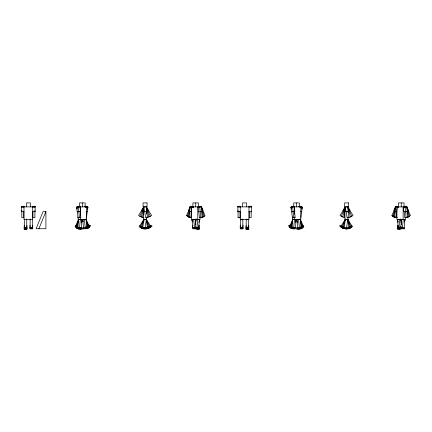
<?xml version="1.0" encoding="UTF-8"?>
<svg xmlns="http://www.w3.org/2000/svg" width="432" height="432" viewBox="0 0 432 432"><rect width="100%" height="100%" fill="white"/><g stroke="black" fill="none" stroke-linecap="round" stroke-linejoin="round"><path stroke-width="0.65" d="M77.458 228.447L77.576 227.264L82.042 227.767L82.285 228.215L82.204 228.998L77.458 228.447L79.423 228.447M79.526 227.626L80.303 219.758L81.988 219.758L81.211 227.626L79.526 227.626L77.857 227.297L78.635 219.429L80.303 219.758M80.239 228.998L80.077 227.767M86.551 217.642L87.14 211.745M86.179 207.214L85.099 206.777L87.89 207.052L87.421 211.772L86.206 211.745M191.398 211.772L189.729 211.437L190.193 206.717L193.547 207.052L190.193 206.717M191.749 217.642L189.421 217.366L190.004 211.464L191.408 211.464M189.421 217.366L190.825 217.366L191.705 208.489M194.913 228.447L195.032 227.264L196.997 227.264L199.503 227.767L199.66 228.998L194.913 228.447L199.66 228.998M196.879 228.447L197.78 219.429L199.449 219.758L198.666 227.626M293.711 227.626L295.396 227.626L296.179 219.758L292.826 219.429L292.043 227.297L293.166 227.297M293.177 227.156L291.211 227.156L290.812 228.28L293.593 228.836L294.494 219.758L296.179 219.758M300.883 217.642L301.471 211.745M300.51 207.214L299.43 206.777L302.216 207.052L301.752 211.772L300.532 211.745M397.094 217.642L394.767 217.366L395.356 211.464L396.743 211.745L395.075 211.437L395.545 206.717L398.342 206.939M394.767 217.366L396.171 217.366L397.229 206.717M399.568 228.28L399.962 227.156L401.933 227.156L404.433 227.653L404.314 228.836L399.568 228.28L404.314 228.836M401.533 228.28L401.933 227.156M403.267 219.429L402.484 227.297L400.799 227.297L401.582 219.429L403.267 219.429L404.935 219.758L404.152 227.626M143.235 211.437L143.651 208.489M143.435 211.464L142.603 217.366L143.915 217.55M142.798 227.297L143.899 219.429L146.259 219.758L145.157 227.626M344.682 211.437L344.93 209.671M344.05 217.366L344.882 211.464M344.239 227.297L345.346 219.429L347.706 219.758L346.599 227.626M78.662 219.267L77.112 226.903L78.192 227.34M81.448 222.469L81.967 219.92M87.464 209.174L87.863 207.214L85.12 206.555M189.292 211.14L190.22 206.555L191.905 206.555L193.525 207.214M189.756 217.469L188.406 216.918L189.567 211.194M195.728 221.173L196.117 219.267M198.909 222.469L199.292 220.558M292.307 227.367L290.488 226.627L289.985 227.664L292.685 228.76L294.651 228.76M292.853 219.267L291.303 226.903L292.383 227.34M295.639 222.469L296.158 219.92M301.795 209.174L302.195 207.214L300.575 206.555L298.89 206.555M396.041 217.469L393.752 216.918L394.913 211.194M400.961 222.448L401.609 219.267M404.525 221.832L404.914 219.92M143.608 207.7L142.619 211.14L143.77 211.464M142.814 211.194L141.172 216.918L143.078 217.469M141.745 226.903L143.937 219.267M344.887 208.273L344.066 211.14L345.211 211.464M344.255 211.194L342.614 216.918L344.525 217.469M343.192 226.903L345.379 219.267M78.7 219.11L76.415 226.368L77.441 227.011M77.533 227.156L76.151 226.287L75.805 227.372L78.37 228.987L78.602 228.263M81.356 221.891L81.734 220.682M87.431 208.613L87.826 207.371L86.287 206.399L85.163 206.399M188.892 210.757L190.258 206.399L191.943 206.399L192.969 207.047M190.134 217.085L188.73 217.085L187.445 216.275L189.157 210.838M195.777 220.32L196.16 219.11M292.885 219.137L290.601 226.39L291.627 227.038M295.731 221.314L296.114 220.104M301.763 208.613L302.152 207.371L300.613 206.399L298.928 206.399M394.238 210.757L395.609 206.399L397.294 206.399L398.32 207.047L395.545 206.717M395.48 217.085L394.076 217.085L392.791 216.275L394.508 210.838M397.975 226.913L398.574 225.99L397.305 225.974L397.991 225.175M401.074 220.952L401.452 219.742M404.487 221.314L404.865 220.104M38.896 228.728L45.916 211.534L43.108 211.534L36.088 228.728L45.916 228.728L45.916 211.534M78.759 218.965L75.778 225.698L76.734 226.541M187.747 216.508L186.559 215.455L188.789 210.4M192.532 226.606L192.98 225.596M195.674 220.185L196.214 218.965M289.969 225.698L292.945 218.965M393.876 210.298L395.663 206.253L397.348 206.253L398.304 207.095M393.093 216.508L391.905 215.455L394.135 210.4M400.891 220.801L401.431 219.575M142.052 210.757L143.748 206.944M142.236 210.838L139.811 216.275L141.626 217.085M140.762 226.368L143.991 219.11M144.045 228.263L143.721 228.987L140.098 227.372L140.578 226.287L141.847 226.849M344.952 207.49L343.499 210.757L344.59 211.237M343.683 210.838L341.258 216.275L343.073 217.085M342.203 226.39L345.433 219.137M296.843 227.767L296.681 228.998L301.433 228.447L301.315 227.264L296.843 227.767L298.156 227.767M400.075 228.447L402.041 228.447L397.294 228.998L397.456 227.767L398.709 227.518M399.26 228.998L399.422 227.767L397.456 227.767M143.753 206.761L141.545 210.298L142.555 210.924M141.712 210.4L138.559 215.455L140.238 216.508M139.86 225.698L144.072 218.965M342.992 210.298L344.882 207.263M343.159 210.4L340 215.455L341.685 216.508M341.307 225.698L345.514 218.965M76.793 207.517L78.219 206.253L79.904 206.253M88.911 227.237L90.342 225.974L90.045 225.299L87.691 225.175L90.045 225.299M198.655 207.095L199.606 206.253L201.296 206.253L203.078 210.298M192.143 220.228L193.093 219.386M203.861 216.508L205.054 215.455L202.819 210.4M198.698 226.816L199.654 225.974L198.968 225.175M291.119 207.517L292.55 206.253L294.235 206.253M301.433 228.712L303.815 226.606L303.367 225.596L302.06 225.596M404.001 207.095L404.957 206.253L406.642 206.253L408.429 210.298L407.473 211.135M409.207 216.508L410.4 215.455L408.17 210.4M87.102 228.528L89.667 226.913L89.068 225.99M193.115 219.456L192.089 220.104L192.472 221.314M202.451 210.838L204.163 216.275L202.883 217.085L201.479 217.085M301.428 226.287L302.74 226.287L303.086 227.372L300.521 228.987L298.55 228.987M407.041 211.399L408.067 210.757L406.696 206.399L405.011 206.399L403.985 207.047L405.054 206.555L406.739 206.555L407.668 211.14L406.588 211.577M149.92 216.508L151.605 215.455L148.446 210.4M149.121 226.438L151.141 225.175L152.113 225.974L148.743 228.08M349.051 210.924L350.06 210.298L347.852 206.761M351.367 216.508L353.052 215.455L349.893 210.4M350.401 226.541L351.913 225.596L352.544 226.606L349.18 228.712M291.13 225.99L289.823 225.99L289.224 226.913L291.789 228.528M147.02 211.237L148.106 210.757L146.653 207.49M148.538 217.085L150.347 216.275L147.928 210.838M147.771 227.119L150.314 225.99L151.162 226.913L147.533 228.528M349.979 217.085L351.794 216.275L349.369 210.838M349.758 226.849L351.027 226.287L351.513 227.372L347.884 228.987L347.56 228.263M87.188 227.119L88.403 226.627L88.906 227.664L86.206 228.76L84.24 228.76M199.768 207.214L201.388 206.555L202.316 211.14M193.126 219.483L192.046 219.92L192.434 221.832M202.041 211.194L203.202 216.918L200.918 217.469M196.598 228.323L195.518 228.76L193.552 228.76M298.701 228.647L297.621 229.09L299.587 229.09L302.287 227.993L302.054 226.849L300.65 226.903M405.119 207.214L406.739 206.555M407.203 217.469L408.553 216.918L407.392 211.194M399.308 228.647L398.228 229.09L400.194 229.09L401.274 228.647M290.547 225.175L288.846 225.299L288.549 225.974L289.98 227.237M146.394 211.464L147.539 211.14L146.718 208.273M147.08 217.469L148.991 216.918L147.35 211.194M147.08 227.286L149.369 226.627L150.082 227.664L146.264 228.76M347.841 211.464L348.986 211.14L347.998 207.7M348.527 217.469L350.438 216.918L348.797 211.194M348.143 227.394L350.05 226.849L350.379 227.993L346.561 229.09M76.669 207.052L80.023 206.717L80.492 211.437L78.824 211.772L77.139 211.772L76.669 207.052L80.023 206.717M77.139 211.772L80.492 211.437M78.008 217.642L80.8 217.366L80.217 211.464L78.808 211.464L77.42 211.745L78.008 217.642L80.8 217.366M84.38 219.429L85.158 227.297L86.843 227.297L86.065 219.429L84.38 219.429L82.712 219.758L83.489 227.626M85.714 227.156L83.214 227.653L83.327 228.836L88.074 228.28L87.68 227.156L85.714 227.156L86.108 228.28L88.074 228.28M86.427 227.405L87.68 227.156M83.327 228.836L86.108 228.28M198.061 207.052L201.415 206.717L201.884 211.437L200.216 211.772L198.531 211.772L198.061 207.052L201.415 206.717M198.806 211.745L199.395 217.642L200.799 217.642L202.187 217.366L201.604 211.464M194.486 227.626L192.802 227.626L192.019 219.758L195.377 219.429L195.896 224.672M192.019 219.758L195.377 219.429M291.001 207.052L294.354 206.717L294.824 211.437L293.155 211.772L291.47 211.772L291.001 207.052L294.354 206.717M194.492 227.653L192.521 227.653L192.64 228.836L196.83 228.393M291.47 211.772L294.824 211.437M291.751 211.745L292.334 217.642L295.132 217.366L294.543 211.464L293.139 211.464M295.132 217.366L292.334 217.642M298.566 219.429L296.897 219.758L297.68 227.626L301.034 227.297L300.251 219.429L298.566 219.429L299.468 228.447L301.433 228.447M403.407 207.052L406.76 206.717L407.23 211.437L405.562 211.772L403.877 211.772L403.407 207.052L406.76 206.717M296.681 228.998L299.468 228.447M405.562 211.745L406.949 211.464L407.538 217.366L404.741 217.642L404.158 211.745M397.51 219.758L399.195 219.758L399.978 227.626L398.293 227.626L397.51 219.758L399.179 219.429M399.195 219.758L400.864 219.429L401.382 224.672M397.294 228.998L398.407 228.776M145.082 219.596L146.259 219.429L147.366 227.297M144.812 227.653L148.349 227.156L148.797 227.497L148.91 228.28L144.974 228.836M346.529 219.596L347.706 219.429L348.813 227.297M346.059 227.68L349.007 227.264L349.175 228.447L345.244 228.998L345.13 228.215M23.981 206.253L21.6 206.253L21.6 211.793M32.719 206.253L35.105 206.253L35.105 211.793M84.656 206.253L86.341 206.253L87.766 207.517M240.241 206.253L237.859 206.253L237.859 211.793M248.983 206.253L251.365 206.253L251.365 211.793M298.987 206.253L300.672 206.253L302.098 207.517M21.6 206.399L23.981 206.399L23.981 219.596L32.719 219.596L32.719 206.399L35.105 206.399M79.958 206.399L78.273 206.399L76.734 207.371L77.128 208.613M237.859 206.399L240.241 206.399L240.241 219.596L248.983 219.596L248.983 206.399L251.365 206.399M293.728 206.399L292.604 206.399L291.065 207.371L291.46 208.613M21.6 206.555L23.981 206.555M32.719 206.555L35.105 206.555M79.439 206.555L76.696 207.214L77.096 209.174M201.388 206.555L198.623 206.993L199.665 206.399L201.35 206.399L202.721 210.757M237.859 206.555L240.241 206.555M248.983 206.555L251.365 206.555M293.771 206.555L291.028 207.214L291.422 209.174M21.6 206.717L23.981 206.717M32.719 206.717L35.105 206.717M237.859 206.717L240.241 206.717M248.983 206.717L251.365 206.717M21.6 206.885L35.105 206.885M78.068 206.885L86.492 206.885L86.492 219.596L78.068 219.596L78.068 216.918M200.016 206.885L191.592 206.885L191.592 219.596L200.016 219.596L200.016 217.588M240.241 206.885L248.983 206.885M292.399 206.885L300.823 206.885L300.823 219.596L292.399 219.596L292.399 216.918M405.367 206.885L396.938 206.885L396.938 219.596L405.367 219.596L405.367 217.588M21.6 207.052L23.981 207.052M32.719 207.052L35.105 207.052M87.89 207.052L85.093 206.831M237.859 207.052L240.241 207.052M248.983 207.052L251.365 207.052M302.216 207.052L299.419 206.831M189.653 210.298L188.53 210.298L190.318 206.253L192.002 206.253L192.953 207.095M395.761 211.14L394.637 211.14L395.566 206.555L398.331 206.993M189.729 211.437L191.414 211.437M237.859 211.437L240.241 211.437M395.075 211.437L396.76 211.437M238.059 211.464L240.046 211.464L240.046 217.642L238.059 217.642L238.059 210.4M395.356 211.464L396.76 211.464M21.6 211.653L23.981 211.653M32.719 211.653L35.105 211.653M237.859 211.772L240.241 211.772M248.983 211.772L251.365 211.772M186.559 215.455L187.963 215.455M391.905 215.455L393.309 215.455M187.445 216.275L188.379 216.275M203.229 216.275L204.163 216.275M392.791 216.275L394.195 216.275M188.406 216.918L189.81 216.918M202.268 216.918L203.202 216.918M393.752 216.918L395.156 216.918M406.825 217.085L408.229 217.085L409.514 216.275L407.797 210.838M201.253 217.366L202.187 217.366M238.059 217.366L240.046 217.366M406.598 217.366L407.538 217.366M197.78 219.429L196.096 219.429L195.313 227.297L196.997 227.297M240.44 219.429L242.827 219.429M246.202 219.429L248.584 219.429M240.44 219.758L242.827 219.758M301.984 225.698L303.107 225.698L300.132 218.965M90.342 225.974L87.102 225.99L89.44 226.19M301.347 226.368L302.47 226.368L300.186 219.11M86.438 226.627L88.403 226.627M302.503 226.606L303.815 226.606M86.465 226.903L89.667 226.913M290.142 226.903L291.449 226.903M246.002 227.264L248.783 227.264M246.202 227.297L248.584 227.297M301.774 227.372L303.086 227.372M24.181 227.54L26.962 227.54M29.943 227.54L32.719 227.54M86.033 227.497L87.998 227.497M399.649 227.497L401.614 227.497M87.593 227.664L88.906 227.664M240.241 227.653L243.022 227.653M198.191 227.767L199.503 227.767M24.181 227.934L26.962 227.934M29.943 227.934L32.719 227.934M80.32 228.215L82.285 228.215M397.219 228.215L399.184 228.215M246.002 228.447L248.783 228.447M400.545 228.528L401.852 228.528M24.181 228.728L26.962 228.728M29.943 228.76L32.719 228.728M240.241 228.76L243.022 228.76M403.407 228.76L401.441 228.76L400.361 228.323M293.593 228.836L295.558 228.836L295.677 227.653L291.211 227.156M24.181 228.987L26.962 228.987M78.37 228.987L80.336 228.987M195.826 228.987L197.791 228.987M246.002 228.987L248.783 228.987M399.163 228.987L401.128 228.987L400.901 228.263M24.181 228.998L26.962 228.998M246.002 228.998L248.783 228.998M396.171 217.366L397.1 217.55M399.962 227.156L401.215 227.405M292.826 219.429L294.494 219.758M190.825 217.366L191.749 217.55M80.32 219.429L81.988 219.758M80.795 227.518L82.042 227.767M81.092 228.776L82.204 228.998M344.525 227.286L342.236 226.627L341.528 227.664L345.346 228.76M143.462 227.394L141.556 226.849L141.226 227.993L145.044 229.09M197.645 228.647L198.725 229.09L196.76 229.09L195.14 228.431M78.052 227.34L76.837 226.849L76.604 227.993L79.304 229.09L81.27 229.09L80.19 228.647M343.834 227.119L341.296 225.99L340.448 226.913L344.077 228.528M198.38 225.99L198.979 226.913M342.484 226.438L340.465 225.175L339.498 225.974L342.862 228.08M141.21 226.541L139.693 225.596L139.061 226.606L142.43 228.712M289.823 225.99L291.206 226.859M397.305 225.974L398.736 227.237M289.235 225.175L290.52 226.309M76.81 226.73L75.519 225.596L75.076 226.606L77.458 228.712M347.539 218.965L351.745 225.698M146.723 207.263L148.619 210.298M146.092 218.965L150.298 225.698M347.857 206.944L349.553 210.757M347.614 219.11L350.843 226.368M146.173 219.137L149.407 226.39M400.745 218.965L401.555 220.801M85.941 218.965L88.646 225.088M88.074 225.299L88.376 225.974M400.799 219.11L401.371 220.925M397.764 220.682L398.147 221.891M195.313 219.137L195.696 220.347M86 219.137L88.285 226.39M87.475 226.19L87.701 226.913M82.777 220.104L83.16 221.314M347.674 219.267L349.861 226.903M146.227 219.267L148.414 226.903M400.837 219.267L401.355 221.81M397.532 219.92L398.05 222.469M300.229 219.267L301.779 226.903M296.924 219.92L297.437 222.469M195.35 219.267L195.61 220.536M86.038 219.267L87.588 226.903M82.733 219.92L83.122 221.832M348.17 211.464L349.002 217.366L347.036 217.642L346.205 211.745M146.729 211.464L147.555 217.366L145.589 217.642L144.763 211.745M143.899 219.758L144.083 221.071M405.092 207.052L406.145 217.642M292.669 206.717L293.728 217.366M199.746 207.052L200.799 217.642M193.709 219.758L194.605 228.836M78.338 206.717L79.396 217.366M404.044 206.885L404.044 202.91L398.428 202.91L398.428 206.885M403.121 206.885L403.121 219.596M401.236 202.91L401.236 206.885M348.116 206.885L348.116 212.906M348.116 216.918L348.116 219.596L344.936 219.596L344.936 206.885M299.36 206.885L299.36 202.91L293.744 202.91L293.744 206.885M296.552 202.91L296.552 206.885M294.646 206.885L294.646 214.245M294.646 216.918L294.646 219.596M251.165 211.194L251.165 217.642L249.178 217.642L249.178 211.194M248.783 225.596L248.783 229.09L246.002 229.09L246.002 225.596M248.584 218.965L248.584 227.626M246.499 206.885L246.499 202.91L242.525 202.91L242.525 206.885M246.202 218.965L246.202 227.626M243.022 225.175L243.022 228.836L240.241 228.836L240.241 225.175M242.827 218.965L242.827 227.626L240.44 227.626L240.44 218.965M198.531 206.885L198.531 202.91L192.91 202.91L192.91 206.885M197.77 206.885L197.77 219.596M195.718 202.91L195.718 206.885M146.669 206.885L146.669 214.245M146.669 216.918L146.669 219.596L143.494 219.596L143.494 206.885M85.142 206.885L85.142 202.91L79.526 202.91L79.526 206.885M82.334 202.91L82.334 206.885M80.314 206.885L80.314 215.579M80.314 216.918L80.314 219.596M34.906 210.4L34.906 217.642L32.918 217.642L32.918 211.653M32.719 225.175L32.719 228.836L29.943 228.836L29.943 225.175M32.524 218.965L32.524 227.626M30.434 206.885L30.434 202.91L26.465 202.91L26.465 206.885M30.137 218.965L30.137 227.626M26.962 225.596L26.962 229.09L24.181 229.09L24.181 225.596M26.762 218.965L26.762 227.626M24.381 218.965L24.381 227.626M23.787 211.194L23.787 217.642L21.8 217.642L21.8 210.4M142.598 227.264L142.43 228.447L146.367 228.998L146.14 227.767L142.598 227.264M342.808 227.497L342.7 228.28L346.631 228.836L346.799 227.653L343.256 227.156L342.808 227.497M146.259 206.717L143.899 207.052L144.563 211.772L146.923 211.437L146.259 206.717M347.706 206.717L345.346 207.052L346.01 211.772L348.37 211.437L347.706 206.717M147.047 202.91L143.073 202.91L143.073 206.885L147.047 206.885L147.047 202.91M348.532 202.91L344.558 202.91L344.558 206.885L348.532 206.885L348.532 202.91"/></g></svg>
